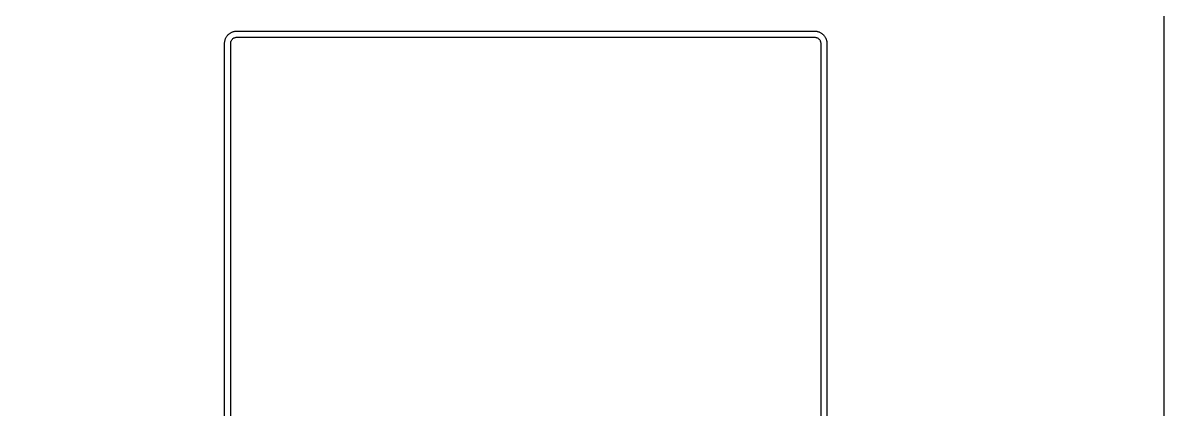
# Model space of a CAD drawing. Header units: millimetres. Extents: x 0 to 8220, y 0 to 2502.
# Drawn here: x 6260 to 6820, y 1878 to 2067 of the extents above; entities that cross this region are included whole.
import ezdxf

# ---------------------------------------------------------------- set-up
doc = ezdxf.new("R2010")
doc.units = ezdxf.units.MM
for name, color, linetype in [('CORTE_EXT', 1, 'Continuous'), ('HOJA', 8, 'Continuous'), ('TRAYECTORIA_EXT_FRESA6', 11, 'Continuous')]:
    doc.layers.add(name, color=color, linetype=linetype)

msp = doc.modelspace()

# ---------------------------------------------------------------- linework, layer by layer
at = {"layer": 'CORTE_EXT'}
msp.add_lwpolyline([(6362, 1044), (6362, 2057), (6362.01, 2057.29), (6362.06, 2057.59), (6362.13, 2057.87), (6362.23, 2058.15), (6362.35, 2058.41), (6362.51, 2058.67), (6362.68, 2058.9), (6362.88, 2059.12), (6363.1, 2059.32), (6363.33, 2059.49), (6363.59, 2059.65), (6363.85, 2059.77), (6364.13, 2059.87), (6364.41, 2059.94), (6364.71, 2059.99), (6365, 2060), (6648.5, 2060), (6648.79, 2059.99), (6649.09, 2059.94), (6649.37, 2059.87), (6649.65, 2059.77), (6649.91, 2059.65), (6650.17, 2059.49), (6650.4, 2059.32), (6650.62, 2059.12), (6650.82, 2058.9), (6650.99, 2058.67), (6651.15, 2058.41), (6651.27, 2058.15), (6651.37, 2057.87), (6651.44, 2057.59), (6651.49, 2057.29), (6651.5, 2057), (6651.5, 1044)], dxfattribs=at)
at = {"layer": 'HOJA'}
msp.add_lwpolyline([(5600, 0), (6820, 0), (6820, 2440), (5600, 2440)], close=True, dxfattribs=at)
at = {"layer": 'TRAYECTORIA_EXT_FRESA6'}
msp.add_lwpolyline([(6359, 1044), (6359, 2057), (6359, 2057.15), (6359.02, 2057.44), (6359.05, 2057.73), (6359.09, 2058.03), (6359.15, 2058.31), (6359.22, 2058.6), (6359.3, 2058.88), (6359.4, 2059.16), (6359.52, 2059.43), (6359.64, 2059.7), (6359.78, 2059.96), (6359.93, 2060.21), (6360.1, 2060.45), (6360.27, 2060.69), (6360.46, 2060.92), (6360.66, 2061.14), (6360.86, 2061.34), (6361.08, 2061.54), (6361.31, 2061.73), (6361.55, 2061.9), (6361.79, 2062.07), (6362.04, 2062.22), (6362.3, 2062.36), (6362.57, 2062.48), (6362.84, 2062.6), (6363.12, 2062.7), (6363.4, 2062.78), (6363.69, 2062.85), (6363.97, 2062.91), (6364.27, 2062.95), (6364.56, 2062.98), (6364.85, 2063), (6365, 2063), (6648.5, 2063), (6648.65, 2063), (6648.94, 2062.98), (6649.23, 2062.95), (6649.53, 2062.91), (6649.81, 2062.85), (6650.1, 2062.78), (6650.38, 2062.7), (6650.66, 2062.6), (6650.93, 2062.48), (6651.2, 2062.36), (6651.46, 2062.22), (6651.71, 2062.07), (6651.95, 2061.9), (6652.19, 2061.73), (6652.42, 2061.54), (6652.64, 2061.34), (6652.84, 2061.14), (6653.04, 2060.92), (6653.23, 2060.69), (6653.4, 2060.45), (6653.57, 2060.21), (6653.72, 2059.96), (6653.86, 2059.7), (6653.98, 2059.43), (6654.1, 2059.16), (6654.2, 2058.88), (6654.28, 2058.6), (6654.35, 2058.31), (6654.41, 2058.03), (6654.45, 2057.73), (6654.48, 2057.44), (6654.5, 2057.15), (6654.5, 2057), (6654.5, 1044)], dxfattribs=at)

doc.saveas('drawing.dxf')
